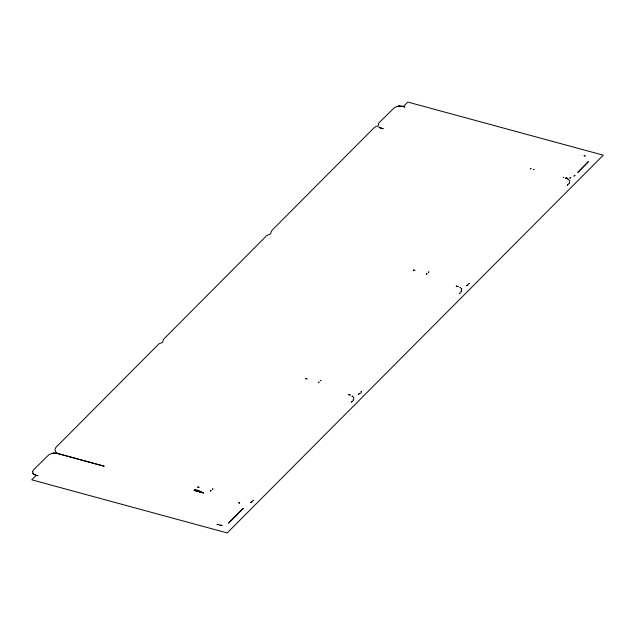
<?xml version="1.0" encoding="UTF-8"?>
<svg xmlns="http://www.w3.org/2000/svg" width="635" height="635" viewBox="0 0 635 635"><rect width="100%" height="100%" fill="white"/><g stroke="black" fill="none" stroke-linecap="round" stroke-linejoin="round"><path stroke-width="0.95" d="M32.695 471.853L33.528 474.186L36.251 475.313L31.75 479.83L227.211 532.932L603.25 155.17L407.789 102.068L403.296 106.585C399.788 105.402 394.708 106.569 392.771 109.236L378.809 122.984L378.142 125.96L375.944 126.476L373.475 128.341L271.78 230.553A9.477 5.493 -12.1 0 0 270.994 232.855C270.986 235.013 266.398 234.426 265.525 236.784L163.83 339.003A9.477 5.493 -12.1 0 0 163.044 341.305C163.036 343.464 158.448 342.876 157.567 345.234L55.872 447.453A9.477 5.493 -12.1 0 0 55.086 449.755L55.126 450.334A9.858 5.707 -12.1 0 0 55.523 451.453A10.112 5.858 -12.1 0 0 58.031 453.557L104.235 466.225L58.42 453.779C54.777 452.366 49.395 453.453 47.315 456.271L33.353 470.019L32.695 471.853M381.5 128.222L381.5 128.595A3.413 1.976 -12.1 0 1 383.278 128.707L381.5 128.222M353.711 399.058L353.1 400.296L353.711 399.058M461.661 290.608L461.058 291.846L461.661 290.608M569.619 182.158L569.016 183.396L569.619 182.158M352.496 396.153L352.028 396.153L352.496 396.153M460.454 287.703L459.986 287.703L460.454 287.703M568.412 179.26L567.936 179.253L568.412 179.26M403.876 106.743L404.868 107.013L403.876 106.743M218.281 524.383L217.106 524.447L218.281 524.383M563.737 177.348L563.301 177.475L563.737 177.348M198.977 487.37L197.469 486.966L198.961 487.394M210.995 490.537L210.502 491.212L211.058 490.514M306.927 378.92L305.427 378.516L306.911 378.944M318.953 382.087L318.452 382.762L319.016 382.064M414.885 270.478L413.385 270.065L414.885 270.478M426.903 273.637L426.41 274.312L426.966 273.622M243.157 508.476L228.632 523.073L243.157 508.476M588.613 161.441L577.842 172.379L588.613 161.441M348.305 394.51L348.845 394.629L348.305 394.51M456.255 286.06L456.795 286.187L456.255 286.06M353.782 397.288L353.663 397.978L353.155 397.129L353.782 397.288M461.74 288.838L461.621 289.528L461.113 288.774L461.74 288.838M569.69 180.396L569.571 181.078L569.063 180.229L569.69 180.396M352.163 401.407L351.465 402.034L352.163 401.407M460.121 292.957L459.422 293.584L460.121 292.957M568.079 184.507L567.372 185.134L568.079 184.507M37.894 475.663L36.83 475.472L37.894 475.663M194.929 489.522L194.127 490.323L203.708 492.998L194.127 490.323L201.93 492.371L199.382 490.791L194.929 489.522M238.697 502.753L239.689 503.023L238.697 502.753M584.152 155.718L585.145 155.988L584.152 155.718M428.823 271.939L428.498 272.264L428.823 271.939M320.873 380.389L320.54 380.714L320.873 380.389M212.916 488.839L212.59 489.164L212.916 488.839M469.614 283.44L468.924 283.559L469.614 283.44M361.656 391.882L360.966 392.001L361.656 391.882M253.698 500.332L253.016 500.451L253.698 500.332M574.929 175.26L574.088 176.038L574.929 175.26M530.408 168.68L531.003 168.839L530.408 168.68M533.392 169.489L533.995 169.648L533.392 169.489M466.487 285.758L468.082 284.79L466.487 285.758M358.537 394.208L360.132 393.24L358.537 394.208M250.579 502.658L252.174 501.682L250.579 502.658M566.761 178.348L566.222 178.324L566.761 178.348M458.073 286.448L457.311 286.433L458.073 286.448M350.123 394.899L349.361 394.883L350.123 394.899M570.468 177.863L569.809 178.03L570.468 177.863M398.613 106.212L397.089 106.513L399.883 106.045L398.613 106.212M53.157 453.247L51.641 453.549L54.427 453.08L53.157 453.247M402.614 106.402L400.653 106.259L402.614 106.402M57.158 453.438L55.197 453.287L57.158 453.438M566.769 178.173L565.777 178.125L566.769 178.173M567.46 178.356L565.96 178.205L567.46 178.356M222.004 525.391L219.607 525.129L222.004 525.391M380.27 127.5L379.666 127.333L381.024 128.095L380.27 127.5M380.77 128.024L378.984 127.151L380.77 128.024M32.98 473.527L33.528 474.186L32.98 473.527M34.814 474.536L34.211 474.369L35.568 475.123L34.814 474.536"/></g></svg>
